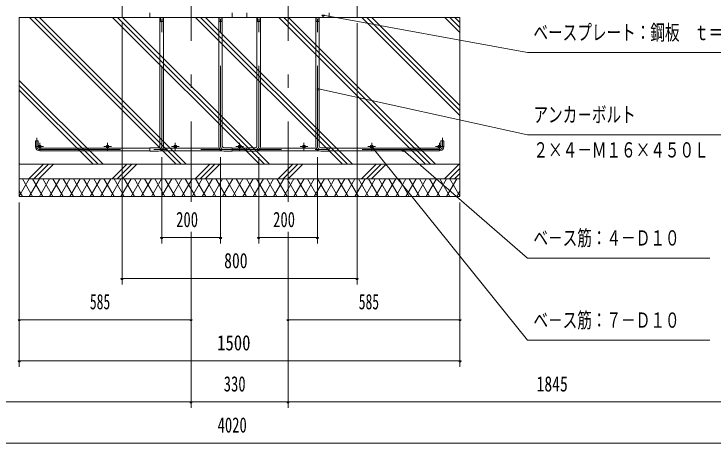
# Model space of a CAD drawing. Units: millimetres, scale not verified. Extents: x -31545 to 31552, y -14700 to 14700.
# Drawn here: x 18690 to 27016, y -4067 to 1049 of the extents above; entities that cross this region are included whole.
import ezdxf
from ezdxf.enums import TextEntityAlignment as Align

# ---------------------------------------------------------------- set-up
doc = ezdxf.new("R2010")
doc.units = ezdxf.units.MM
doc.header["$LTSCALE"] = 80
doc.linetypes.add('USER3', pattern=[24, 12, -5, 2, -5])
for name, color, linetype, lineweight in [('0-6_2-02BOLD', 7, 'Continuous', 18), ('0-8_2-22CENTER', 3, 'USER3', 18), ('0-9_2-42THIN', 4, 'Continuous', 18), ('0-A_2-52DIM', 3, 'Continuous', 18), ('0-B_2-62HATCH', 2, 'Continuous', 18)]:
    doc.layers.add(name, color=color, linetype=linetype, lineweight=lineweight)
doc.styles.add('ＭＳ ゴシック', font='')
doc.styles.get('ＭＳ ゴシック').set_extended_font_data('MS Gothic')

msp = doc.modelspace()

# ---------------------------------------------------------------- linework, layer by layer
at = {"layer": '0-6_2-02BOLD'}
for p, q in [((19977.24, 1357.9), (19977.24, 1007.9)), ((22777.25, 1357.9), (22777.25, 1007.9)), ((18752.24, 1007.9), (18752.24, -1127.1)), ((18752.24, 1007.9), (24002.24, 1007.9)), ((20309.74, 1063.9), (20309.74, 1007.9)), ((20428.74, -528.6), (20428.74, 1007.9)), ((20470.74, -528.6), (20470.74, 1007.9)), ((21128.74, -528.6), (21128.74, 1007.9)), ((21170.74, -528.6), (21170.74, 1007.9)), ((21289.74, 1063.9), (21289.74, 1007.9)), ((21464.75, 1063.9), (21464.75, 1007.9)), ((21583.75, -528.6), (21583.75, 1007.9)), ((21625.75, -528.6), (21625.75, 1007.9)), ((22283.74, -528.6), (22283.74, 1007.9)), ((22325.75, -528.6), (22325.75, 1007.9)), ((22444.74, 1063.9), (22444.74, 1007.9)), ((24002.24, 1007.9), (24002.24, -1127.1)), ((20428.74, 960.65), (20470.74, 960.65)), ((21170.74, 960.65), (21128.74, 960.65)), ((21583.75, 960.65), (21625.75, 960.65)), ((22325.75, 960.65), (22283.74, 960.65)), ((18979.74, -462.1), (18944.74, -462.1)), ((18944.74, -532.1), (18944.74, -462.1)), ((18979.74, -532.1), (18979.74, -462.1)), ((23809.75, -532.1), (23809.75, -462.1)), ((20309.74, -549.6), (18997.24, -549.6)), ((20411.24, -546.1), (20309.74, -546.1)), ((21132.57, -549.6), (20466.91, -549.6)), ((21289.74, -546.1), (21188.24, -546.1)), ((21289.74, -588.1), (21289.74, -546.1)), ((21464.75, -549.6), (21289.74, -549.6)), ((21566.24, -546.1), (21464.75, -546.1)), ((21464.75, -588.1), (21464.75, -546.1)), ((22287.58, -549.6), (21621.92, -549.6)), ((23757.25, -549.6), (22444.74, -549.6)), ((20309.74, -584.6), (18997.24, -584.6)), ((21168.14, -584.6), (20431.34, -584.6)), ((21289.74, -588.1), (21188.24, -588.1)), ((21464.75, -584.6), (21289.74, -584.6)), ((21566.24, -588.1), (21464.75, -588.1)), ((22323.14, -584.6), (21586.35, -584.6)), ((22444.74, -588.1), (22343.25, -588.1)), ((23757.25, -584.6), (22444.74, -584.6)), ((24002.24, -742.1), (18752.24, -742.1)), ((24002.24, -917.1), (18752.24, -917.1)), ((24002.24, -1127.1), (18752.24, -1127.1))]:
    msp.add_line(p, q, dxfattribs=at)
for points in [[(23774.75, -532.1), (23774.75, -462.1), (23809.75, -462.1)], [(20411.24, -588.1), (20309.74, -588.1), (20309.74, -546.1)], [(22444.74, -588.1), (22444.74, -546.1), (22343.25, -546.1)]]:
    msp.add_lwpolyline(points, dxfattribs=at)
for centre in [(18997.24, -532.1), (19803.99, -532.1), (20610.74, -532.1), (21377.24, -532.1), (22143.75, -532.1), (22950.5, -532.1), (23757.25, -532.1)]:
    msp.add_circle(centre, 17.5, dxfattribs=at)
for centre, radius, start, end in [((18997.24, -532.1), 52.5, 180, 270), ((20411.24, -528.6), 59.5, 270, 0), ((20411.24, -528.6), 17.5, 270, 0), ((21188.24, -528.6), 59.5, 180, 270), ((21188.24, -528.6), 17.5, 180, 270), ((21566.24, -528.6), 59.5, 270, 0), ((21566.24, -528.6), 17.5, 270, 0), ((22343.25, -528.6), 59.5, 180, 270), ((22343.25, -528.6), 17.5, 180, 270), ((23757.25, -532.1), 52.5, 270, 0)]:
    msp.add_arc(centre, radius, start, end, dxfattribs=at)
at = {"layer": '0-8_2-22CENTER'}
for p, q in [((20799.74, 7447.9), (20799.74, -1281.07)), ((21954.75, 7447.9), (21954.75, -1281.07)), ((20449.75, -528.6), (20449.75, 1191.98)), ((21149.74, -528.6), (21149.74, 1191.98)), ((21604.75, -528.6), (21604.75, 1191.98)), ((22304.74, -528.6), (22304.74, 1191.98)), ((18962.24, -532.1), (18962.24, -427.1)), ((18997.24, -577.6), (18997.24, -486.6)), ((19803.99, -577.6), (19803.99, -486.6)), ((20610.74, -577.6), (20610.74, -486.6)), ((21377.24, -577.6), (21377.24, -486.6)), ((22143.75, -577.6), (22143.75, -486.6)), ((22950.5, -577.6), (22950.5, -486.6)), ((23757.25, -577.6), (23757.25, -486.6)), ((23792.25, -532.1), (23792.25, -427.1)), ((19042.74, -532.1), (18951.74, -532.1)), ((18997.24, -567.1), (23757.25, -567.1)), ((19849.5, -532.1), (19758.49, -532.1)), ((20656.24, -532.1), (20565.24, -532.1)), ((21422.74, -532.1), (21331.74, -532.1)), ((22098.25, -532.1), (22189.25, -532.1)), ((22904.99, -532.1), (22996, -532.1)), ((23711.75, -532.1), (23802.75, -532.1))]:
    msp.add_line(p, q, dxfattribs=at)
for centre, radius, start, end in [((18997.24, -532.1), 35, 180, 270), ((20411.24, -528.6), 38.5, 270, 0), ((21188.24, -528.6), 38.5, 180, 270), ((21566.24, -528.6), 38.5, 270, 0), ((22343.25, -528.6), 38.5, 180, 270), ((23757.25, -532.1), 35, 270, 0)]:
    msp.add_arc(centre, radius, start, end, dxfattribs=at)
at = {"layer": '0-9_2-42THIN'}
for p, q in [((20465.49, 960.65), (20465.49, 1007.9)), ((21133.99, 960.65), (21133.99, 1007.9)), ((21620.5, 960.65), (21620.5, 1007.9)), ((22289, 960.65), (22289, 1007.9)), ((22320.49, 960.65), (22320.49, 1007.9)), ((20465.49, 960.65), (20470.74, 951.56)), ((21133.99, 960.65), (21128.74, 951.56)), ((21620.5, 960.65), (21625.75, 951.56)), ((22289, 960.65), (22283.74, 951.56)), ((22325.75, 951.56), (22320.49, 960.65))]:
    msp.add_line(p, q, dxfattribs=at)
for points in [[(20428.74, 951.56), (20434, 960.65), (20434, 1007.9)], [(21170.74, 951.56), (21165.49, 960.65), (21165.49, 1007.9)], [(21583.75, 951.56), (21589, 960.65), (21589, 1007.9)]]:
    msp.add_lwpolyline(points, dxfattribs=at)
at = {"layer": '0-A_2-52DIM'}
for p, q in [((22386.65, 1034.8), (22358.65, 1034.8)), ((24807.25, 587.9), (22372.65, 1034.8)), ((19977.24, 937.9), (19977.24, -2177.1)), ((22777.25, 937.9), (22777.25, -2177.1)), ((24807.25, 587.9), (28027.25, 587.9)), ((22330.04, 154.53), (22302.04, 154.53)), ((24807.25, -392.1), (22316.04, 154.53)), ((27397.25, -392.1), (24807.25, -392.1)), ((22969.95, -539.65), (22941.95, -539.65)), ((24807.25, -2842.1), (22955.95, -539.65)), ((23339.42, -575.3), (23311.42, -575.3)), ((24807.25, -1862.1), (23325.42, -575.3)), ((20449.75, -658.44), (20449.75, -1687.1)), ((21149.74, -658.44), (21149.74, -1687.1)), ((21604.75, -658.44), (21604.75, -1687.1)), ((22304.74, -658.44), (22304.74, -1687.1)), ((18752.24, -1197.1), (18752.24, -3157.1)), ((24002.24, -1197.1), (24002.24, -3157.1)), ((20799.74, -1547.1), (20799.74, -3647.1)), ((21954.75, -1547.1), (21954.75, -3647.1)), ((20463.75, -1617.1), (20435.75, -1617.1)), ((20449.75, -1617.1), (21149.74, -1617.1)), ((21163.74, -1617.1), (21135.74, -1617.1)), ((21618.75, -1617.1), (21590.75, -1617.1)), ((21604.75, -1617.1), (22304.74, -1617.1)), ((22318.74, -1617.1), (22290.74, -1617.1)), ((24807.25, -1862.1), (26977.24, -1862.1)), ((19991.24, -2107.1), (19963.24, -2107.1)), ((19977.24, -2107.1), (22777.25, -2107.1)), ((22791.25, -2107.1), (22763.25, -2107.1)), ((18766.24, -2597.1), (18738.24, -2597.1)), ((18752.24, -2597.1), (20799.74, -2597.1)), ((20813.74, -2597.1), (20785.74, -2597.1)), ((21968.75, -2597.1), (21940.75, -2597.1)), ((21954.75, -2597.1), (24002.24, -2597.1)), ((24016.24, -2597.1), (23988.24, -2597.1)), ((24807.25, -2842.1), (26977.24, -2842.1)), ((18766.24, -3087.1), (18738.24, -3087.1)), ((18752.24, -3087.1), (24002.24, -3087.1)), ((24016.24, -3087.1), (23988.24, -3087.1)), ((28412.24, -3577.1), (14342.24, -3577.1)), ((20813.74, -3577.1), (20785.74, -3577.1)), ((21968.75, -3577.1), (21940.75, -3577.1)), ((14342.24, -4067.1), (28412.24, -4067.1))]:
    msp.add_line(p, q, dxfattribs=at)
for centre in [(22372.65, 1034.8), (22316.04, 154.53), (22955.95, -539.65), (23325.42, -575.3), (20449.75, -1617.1), (21149.74, -1617.1), (21604.75, -1617.1), (22304.74, -1617.1), (19977.24, -2107.1), (22777.25, -2107.1), (18752.24, -2597.1), (20799.74, -2597.1), (21954.75, -2597.1), (24002.24, -2597.1), (18752.24, -3087.1), (24002.24, -3087.1), (20799.74, -3577.1), (21954.75, -3577.1)]:
    msp.add_arc(centre, 14, 180, 0, dxfattribs=at)
at = {"layer": '0-B_2-62HATCH'}
for p, q in [((18873, 1007.9), (20623, -742.1)), ((18932.39, 1007.9), (20682.39, -742.1)), ((18991.79, 1007.9), (20741.79, -742.1)), ((19862.94, 1007.9), (21612.95, -742.1)), ((19922.34, 1007.9), (21672.34, -742.1)), ((19981.74, 1007.9), (21731.74, -742.1)), ((20852.9, 1007.9), (22602.89, -742.1)), ((20912.29, 1007.9), (22662.29, -742.1)), ((20971.69, 1007.9), (22721.69, -742.1)), ((21842.85, 1007.9), (23592.85, -742.1)), ((21902.24, 1007.9), (23652.24, -742.1)), ((21961.64, 1007.9), (23711.64, -742.1)), ((22772.75, 1007.9), (22777.25, 1012.4)), ((22832.79, 1007.9), (24002.24, -161.55)), ((22892.19, 1007.9), (24002.24, -102.15)), ((22951.59, 1007.9), (24002.24, -42.75)), ((23822.74, 1007.9), (24002.24, 828.4)), ((23882.14, 1007.9), (24002.24, 887.8)), ((23941.54, 1007.9), (24002.24, 947.2)), ((18752.24, 257.5), (19751.84, -742.1)), ((18752.24, 198.1), (19692.45, -742.1)), ((18752.24, 138.71), (19633.05, -742.1)), ((18752.24, -732.45), (18761.89, -742.1)), ((18867.85, -917.1), (19042.85, -742.1)), ((18927.25, -917.1), (19102.25, -742.1)), ((18986.64, -917.1), (19161.64, -742.1)), ((19857.8, -917.1), (20032.8, -742.1)), ((19917.2, -917.1), (20092.19, -742.1)), ((19976.6, -917.1), (20151.59, -742.1)), ((20847.75, -917.1), (21022.75, -742.1)), ((20907.15, -917.1), (21082.14, -742.1)), ((20966.55, -917.1), (21141.54, -742.1)), ((21837.7, -917.1), (22012.7, -742.1)), ((21897.1, -917.1), (22072.09, -742.1)), ((21956.49, -917.1), (22131.49, -742.1)), ((22827.65, -917.1), (23002.65, -742.1)), ((22887.04, -917.1), (23062.04, -742.1)), ((22946.44, -917.1), (23121.44, -742.1)), ((23817.6, -917.1), (23992.6, -742.1)), ((23876.99, -917.1), (24002.24, -791.85)), ((23936.39, -917.1), (24002.24, -851.24)), ((18752.24, -1123.72), (18871.54, -917.1)), ((18911.95, -1127.1), (18790.71, -917.1)), ((18871.54, -1127.1), (18992.78, -917.1)), ((19033.19, -1127.1), (18911.95, -917.1)), ((18992.78, -1127.1), (19114.03, -917.1)), ((19154.44, -1127.1), (19033.2, -917.1)), ((19114.03, -1127.1), (19235.27, -917.1)), ((19275.68, -1127.1), (19154.44, -917.1)), ((19235.27, -1127.1), (19356.51, -917.1)), ((19396.93, -1127.1), (19275.68, -917.1)), ((19356.51, -1127.1), (19477.76, -917.1)), ((19518.17, -1127.1), (19396.93, -917.1)), ((19477.76, -1127.1), (19599, -917.1)), ((19639.42, -1127.1), (19518.17, -917.1)), ((19599, -1127.1), (19720.24, -917.1)), ((19760.66, -1127.1), (19639.41, -917.1)), ((19720.24, -1127.1), (19841.49, -917.1)), ((19881.9, -1127.1), (19760.66, -917.1)), ((19841.49, -1127.1), (19962.73, -917.1)), ((20003.15, -1127.1), (19881.9, -917.1)), ((19962.73, -1127.1), (20083.97, -917.1)), ((20124.39, -1127.1), (20003.15, -917.1)), ((20083.97, -1127.1), (20205.22, -917.1)), ((20245.63, -1127.1), (20124.39, -917.1)), ((20205.21, -1127.1), (20326.46, -917.1)), ((20366.88, -1127.1), (20245.63, -917.1)), ((20326.46, -1127.1), (20447.71, -917.1)), ((20488.12, -1127.1), (20366.88, -917.1)), ((20447.7, -1127.1), (20568.95, -917.1)), ((20609.36, -1127.1), (20488.12, -917.1)), ((20568.95, -1127.1), (20690.19, -917.1)), ((20730.61, -1127.1), (20609.36, -917.1)), ((20690.19, -1127.1), (20811.44, -917.1)), ((20851.85, -1127.1), (20730.61, -917.1)), ((20811.43, -1127.1), (20932.68, -917.1)), ((20973.09, -1127.1), (20851.85, -917.1)), ((20932.68, -1127.1), (21053.92, -917.1)), ((21094.34, -1127.1), (20973.09, -917.1)), ((21053.92, -1127.1), (21175.17, -917.1)), ((21215.58, -1127.1), (21094.34, -917.1)), ((21175.17, -1127.1), (21296.41, -917.1)), ((21336.83, -1127.1), (21215.58, -917.1)), ((21296.41, -1127.1), (21417.65, -917.1)), ((21458.07, -1127.1), (21336.83, -917.1)), ((21417.65, -1127.1), (21538.9, -917.1)), ((21579.31, -1127.1), (21458.07, -917.1)), ((21538.89, -1127.1), (21660.14, -917.1)), ((21700.55, -1127.1), (21579.31, -917.1)), ((21660.14, -1127.1), (21781.38, -917.1)), ((21821.8, -1127.1), (21700.55, -917.1)), ((21781.38, -1127.1), (21902.63, -917.1)), ((21943.04, -1127.1), (21821.8, -917.1)), ((21902.63, -1127.1), (22023.87, -917.1)), ((22064.29, -1127.1), (21943.04, -917.1)), ((22023.87, -1127.1), (22145.11, -917.1)), ((22185.53, -1127.1), (22064.29, -917.1)), ((22145.11, -1127.1), (22266.36, -917.1)), ((22306.77, -1127.1), (22185.53, -917.1)), ((22266.36, -1127.1), (22387.6, -917.1)), ((22428.02, -1127.1), (22306.77, -917.1)), ((22387.6, -1127.1), (22508.84, -917.1)), ((22549.26, -1127.1), (22428.02, -917.1)), ((22508.84, -1127.1), (22630.09, -917.1)), ((22670.51, -1127.1), (22549.26, -917.1)), ((22630.09, -1127.1), (22751.33, -917.1)), ((22791.75, -1127.1), (22670.51, -917.1)), ((22751.33, -1127.1), (22872.57, -917.1)), ((22912.99, -1127.1), (22791.75, -917.1)), ((22872.57, -1127.1), (22993.82, -917.1)), ((23034.23, -1127.1), (22912.99, -917.1)), ((22993.82, -1127.1), (23115.06, -917.1)), ((23155.48, -1127.1), (23034.23, -917.1)), ((23115.06, -1127.1), (23236.31, -917.1)), ((23276.72, -1127.1), (23155.48, -917.1)), ((23236.3, -1127.1), (23357.55, -917.1)), ((23397.97, -1127.1), (23276.72, -917.1)), ((23357.55, -1127.1), (23478.79, -917.1)), ((23519.21, -1127.1), (23397.96, -917.1)), ((23478.79, -1127.1), (23600.04, -917.1)), ((23640.45, -1127.1), (23519.21, -917.1)), ((23600.04, -1127.1), (23721.28, -917.1)), ((23761.7, -1127.1), (23640.45, -917.1)), ((23721.28, -1127.1), (23842.52, -917.1)), ((23882.94, -1127.1), (23761.7, -917.1)), ((23842.52, -1127.1), (23963.77, -917.1)), ((24002.24, -1123.74), (23882.94, -917.1)), ((18790.71, -1127.1), (18752.24, -1060.47)), ((23963.77, -1127.1), (24002.24, -1060.45))]:
    msp.add_line(p, q, dxfattribs=at)

# ---------------------------------------------------------------- texts
at = {"layer": '0-A_2-52DIM', "color": 7, "style": 'ＭＳ ゴシック'}
for s, width, p in [('ベースプレート：鋼板\u3000ｔ＝１６', 0.7, (24877.25, 682.77)), ('アンカ－ボルト', 0.7, (24877.25, -297.23)), ('２×４－Ｍ１６×４５０Ｌ', 0.7, (24877.25, -717.23)), ('200', 0.7, (20621.58, -1547.1)), ('200', 0.7, (21776.58, -1547.1)), ('ベ－ス筋：４－Ｄ１０', 0.7, (24877.24, -1767.23)), ('800', 0.75, (21193.28, -2037.1)), ('585', 0.65, (19594.14, -2527.1)), ('585', 0.65, (22796.64, -2527.1)), ('ベ－ス筋：７－Ｄ１０', 0.7, (24877.24, -2747.23)), ('1500', 0.8, (21109.87, -3017.1)), ('330', 0.7, (21188.49, -3507.1)), ('1845', 0.75, (24914.38, -3507.1)), ('4020', 0.7, (21115.59, -3997.1))]:
    msp.add_text(s, height=182.3, dxfattribs=dict(at, width=width)).set_placement(p, align=Align.BOTTOM_LEFT)

doc.saveas('drawing.dxf')
